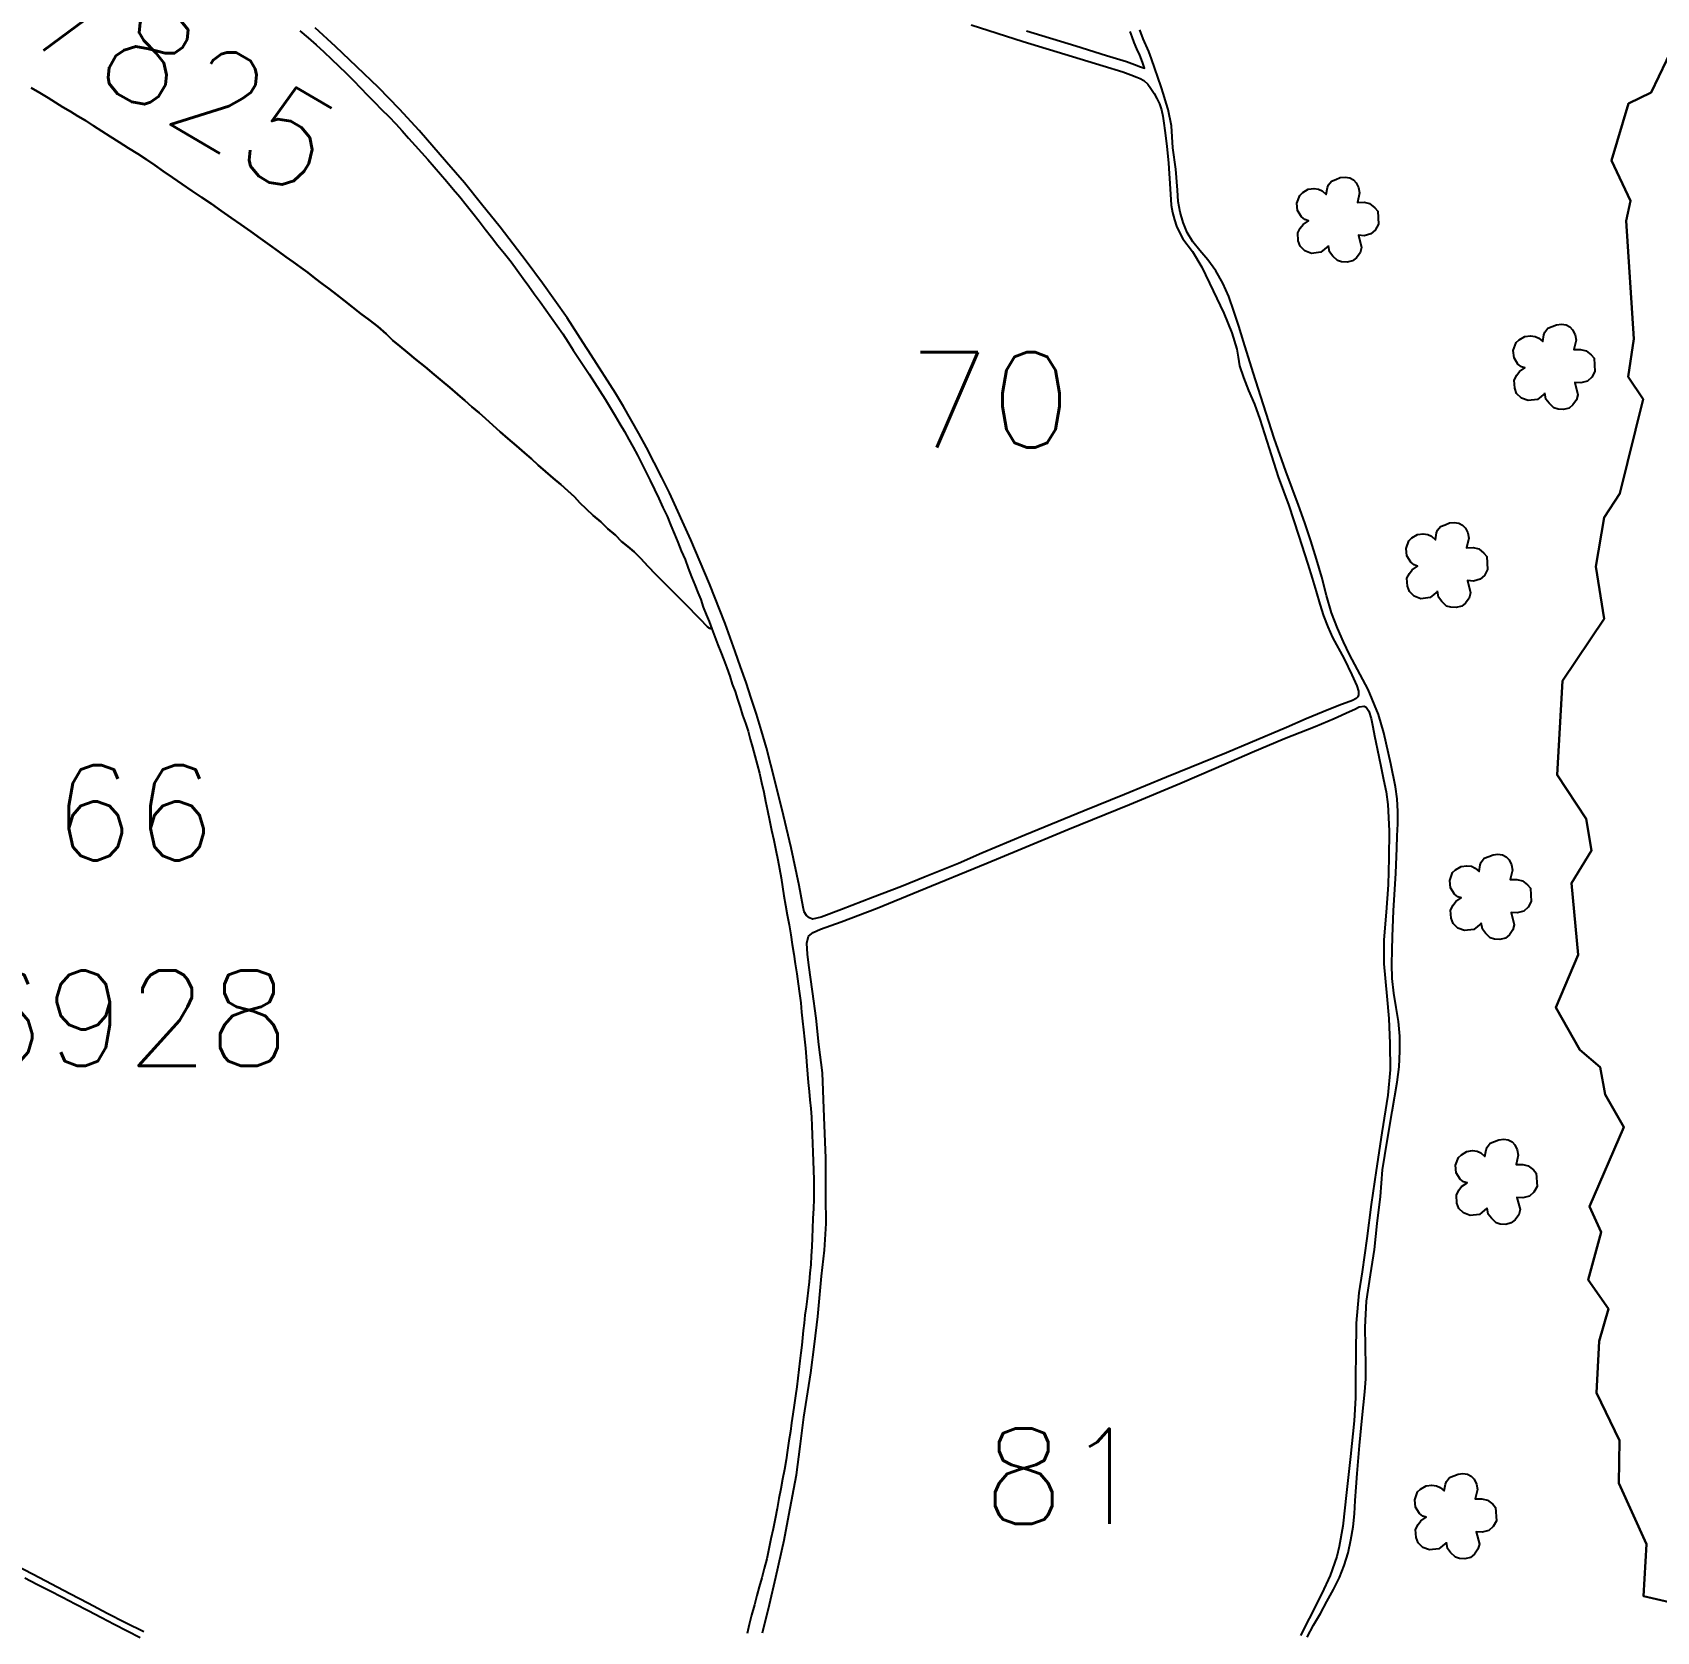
# Model space of a CAD drawing. Extents: x 739818 to 746118, y 7816232 to 7825142.
# Drawn here: x 743088 to 743752, y 7819654 to 7820307 of the extents above; entities that cross this region are included whole.
import ezdxf

# ---------------------------------------------------------------- set-up
doc = ezdxf.new("R2010")
doc.units = 0
doc.header["$MEASUREMENT"] = 0
doc.linetypes.add('CONTINUO', pattern=[0])
for name, color, linetype, lineweight in [('0114001148', 1, 'Continuous', 25), ('0114001148066', 5, 'Continuous', 25), ('0114001148068', 5, 'Continuous', 25), ('TEXTO_DIVERSOS', 7, 'Continuous', 5)]:
    doc.layers.add(name, color=color, linetype=linetype, lineweight=lineweight)
for name, color, linetype in [('0114001148070', 5, 'Continuous'), ('0114001148081', 5, 'Continuous'), ('_SIMBOLO ARVORE', 118, 'Continuous'), ('REDE_DE_LUZ', 6, 'Continuous'), ('RESERVA', 3, 'Continuous'), ('TEXTO_NUN_TAL', 7, 'Continuous')]:
    doc.layers.add(name, color=color, linetype=linetype)
doc.styles.add('Simplex', font='simplex.shx')

msp = doc.modelspace()

# ---------------------------------------------------------------- linework, layer by layer
at = {"layer": '0114001148', "linetype": 'ByBlock'}
msp.add_lwpolyline([(743764.64, 7819663.98), (743746.84, 7819668.04), (743748.12, 7819689.34), (743736.86, 7819714.32), (743737.1, 7819731.73), (743727.7, 7819751.27), (743728.77, 7819772.33), (743732.6, 7819785.6), (743724.28, 7819797.37), (743729.61, 7819816.86), (743724.86, 7819827.39), (743738.86, 7819859.81), (743731.2, 7819873.23), (743729.2, 7819884.36), (743720.9, 7819891.4), (743711, 7819908.76), (743720.21, 7819930.32), (743717.41, 7819959.56), (743725.63, 7819972.95), (743723.39, 7819985.87), (743711.6, 7820003.87), (743713.79, 7820042.27), (743730.83, 7820067.66), (743727.37, 7820089.12), (743730.85, 7820109.1), (743737.25, 7820118.98), (743746.81, 7820157.52), (743740.61, 7820166.58), (743742.98, 7820182.15), (743739.85, 7820230.34), (743741.62, 7820238.56), (743733.87, 7820255.12), (743740.83, 7820278.41), (743750.1, 7820282.89), (743759.48, 7820302.48)], dxfattribs=at)
at = {"layer": '0114001148066'}
for points in [[(743197.51, 7820308.14), (743200.87, 7820305.28), (743204.08, 7820302.41), (743207.23, 7820299.5), (743210.38, 7820296.55), (743213.46, 7820293.63), (743216.46, 7820290.74), (743219.44, 7820287.73), (743222.34, 7820284.73), (743225.16, 7820281.82), (743228, 7820278.88), (743230.92, 7820275.97), (743233.86, 7820273.03), (743236.69, 7820270.11), (743239.3, 7820267.17), (743241.97, 7820264.2), (743244.69, 7820261.26), (743247.26, 7820258.35), (743249.83, 7820255.44), (743252.44, 7820252.44), (743255, 7820249.48), (743257.54, 7820246.54), (743260.16, 7820243.36), (743262.86, 7820240.16), (743265.54, 7820236.9), (743268.18, 7820233.54), (743270.77, 7820230.21), (743273.27, 7820226.95), (743275.82, 7820223.67), (743278.44, 7820220.36), (743281.1, 7820217), (743283.82, 7820213.59), (743286.39, 7820210.19), (743288.81, 7820206.87), (743291.07, 7820203.76), (743293.31, 7820200.6), (743295.69, 7820197.34), (743298.03, 7820194.03), (743300.37, 7820190.75), (743302.69, 7820187.45), (743305, 7820184.18), (743307.15, 7820180.85), (743309.25, 7820177.54), (743311.46, 7820174.28), (743313.56, 7820171), (743315.72, 7820167.68), (743317.96, 7820164.3), (743320.15, 7820160.94), (743322.31, 7820157.53), (743324.43, 7820154.1), (743326.44, 7820150.7), (743328.34, 7820147.45), (743330.21, 7820144.25), (743332.02, 7820141.05), (743333.75, 7820137.91), (743335.51, 7820134.54), (743337.29, 7820131.11), (743338.99, 7820127.75), (743340.68, 7820124.3), (743342.51, 7820120.62), (743344.24, 7820116.93), (743345.94, 7820113.26), (743347.61, 7820109.61), (743349.17, 7820105.89), (743350.63, 7820102.33), (743352.02, 7820098.96), (743353.44, 7820095.48), (743354.97, 7820091.88), (743356.31, 7820088.35), (743357.69, 7820084.91), (743358.97, 7820081.59), (743360.24, 7820078.49), (743361.4, 7820075.52), (743362.46, 7820072.5), (743363.58, 7820069.5), (743364.81, 7820066.61), (743365.94, 7820063.53), (743364.78, 7820063.88), (743364.18, 7820064.37), (743363.41, 7820065.17), (743361.86, 7820066.83), (743359.27, 7820069.52), (743356.72, 7820072.16), (743354.24, 7820074.57), (743351.88, 7820076.96), (743349.15, 7820079.71), (743346.18, 7820082.72), (743342.99, 7820085.87), (743339.8, 7820089.15), (743336.84, 7820092.39), (743334.12, 7820095.04), (743331.53, 7820097.29), (743328.97, 7820099.32), (743326.49, 7820101.84), (743323.39, 7820104.42), (743320.51, 7820107.29), (743317.36, 7820109.89), (743314.61, 7820112.61), (743312.03, 7820115.12), (743309.77, 7820117.56), (743307.07, 7820120.07), (743304.26, 7820122.62), (743301.06, 7820125.26), (743297.87, 7820127.98), (743294.99, 7820130.54), (743292.18, 7820133.03), (743289.35, 7820135.49), (743286.08, 7820138.43), (743282.56, 7820141.37), (743279.4, 7820144.18), (743276.37, 7820146.86), (743273.36, 7820149.52), (743270.75, 7820151.94), (743267.81, 7820154.4), (743264.98, 7820156.95), (743261.91, 7820159.51), (743258.83, 7820162.22), (743255.69, 7820164.88), (743252.45, 7820167.6), (743248.68, 7820170.71), (743244.94, 7820173.67), (743241.45, 7820176.62), (743238.34, 7820179.19), (743235.56, 7820181.51), (743232.79, 7820184.27), (743229.31, 7820187.14), (743225.76, 7820189.92), (743222.26, 7820192.56), (743218.92, 7820195.22), (743215.66, 7820197.86), (743212.47, 7820200.3), (743209.43, 7820202.61), (743206.48, 7820204.8), (743203.58, 7820206.99), (743200.73, 7820209.22), (743197.85, 7820211.37), (743194.9, 7820213.54), (743191.78, 7820215.7), (743188.57, 7820217.96), (743185.14, 7820220.43), (743181.39, 7820223.12), (743177.39, 7820226), (743173.32, 7820228.87), (743169.35, 7820231.68), (743165.32, 7820234.49), (743161.39, 7820237.29), (743157.36, 7820239.88), (743153.34, 7820242.66), (743149.33, 7820245.41), (743145.41, 7820248.18), (743141.62, 7820250.71), (743138.11, 7820253.17), (743134.71, 7820255.43), (743131.16, 7820257.74), (743127.39, 7820260.13), (743123.61, 7820262.51), (743119.91, 7820264.83), (743116.49, 7820267.08), (743113.14, 7820269.25), (743109.79, 7820271.39), (743106.7, 7820273.19), (743103.7, 7820275.1), (743100.62, 7820276.9), (743097.59, 7820278.79), (743094.58, 7820280.71), (743091.15, 7820282.78), (743087.6, 7820284.81)], [(743087.6, 7820284.81), (743091.15, 7820282.78), (743094.58, 7820280.71), (743097.59, 7820278.79), (743100.62, 7820276.9), (743103.7, 7820275.1), (743106.7, 7820273.19), (743109.79, 7820271.39), (743113.14, 7820269.25), (743116.49, 7820267.08), (743119.91, 7820264.83), (743123.61, 7820262.51), (743127.39, 7820260.13), (743131.16, 7820257.74), (743134.71, 7820255.43), (743138.11, 7820253.17), (743141.62, 7820250.71), (743145.41, 7820248.18), (743149.33, 7820245.41), (743153.34, 7820242.66), (743157.36, 7820239.88), (743161.39, 7820237.29), (743165.32, 7820234.49), (743169.35, 7820231.68), (743173.32, 7820228.87), (743177.39, 7820226), (743181.39, 7820223.12), (743185.14, 7820220.43), (743188.57, 7820217.96), (743191.78, 7820215.7), (743194.9, 7820213.54), (743197.85, 7820211.37), (743200.73, 7820209.22), (743203.58, 7820206.99), (743206.48, 7820204.8), (743209.43, 7820202.61), (743212.47, 7820200.3), (743215.66, 7820197.86), (743218.92, 7820195.22), (743222.26, 7820192.56), (743225.76, 7820189.92), (743229.31, 7820187.14), (743232.79, 7820184.27), (743235.56, 7820181.51), (743238.34, 7820179.19), (743241.45, 7820176.62), (743244.94, 7820173.67), (743248.68, 7820170.71), (743252.45, 7820167.6), (743255.69, 7820164.88), (743258.83, 7820162.22), (743261.91, 7820159.51), (743264.98, 7820156.95), (743267.81, 7820154.4), (743270.75, 7820151.94), (743273.36, 7820149.52), (743276.37, 7820146.86), (743279.4, 7820144.18), (743282.56, 7820141.37), (743286.08, 7820138.43), (743289.35, 7820135.49), (743292.18, 7820133.03), (743294.99, 7820130.54), (743297.87, 7820127.98), (743301.06, 7820125.26), (743304.26, 7820122.62), (743307.07, 7820120.07), (743309.77, 7820117.56), (743312.03, 7820115.12), (743314.61, 7820112.61), (743317.36, 7820109.89), (743320.51, 7820107.29), (743323.39, 7820104.42), (743326.49, 7820101.84), (743328.97, 7820099.32), (743331.53, 7820097.29), (743334.12, 7820095.04), (743336.84, 7820092.39), (743339.8, 7820089.15), (743342.99, 7820085.87), (743346.18, 7820082.72), (743349.15, 7820079.71), (743351.88, 7820076.96), (743354.24, 7820074.57), (743356.72, 7820072.16), (743359.27, 7820069.52), (743361.86, 7820066.83), (743363.41, 7820065.17), (743364.18, 7820064.37), (743364.78, 7820063.88), (743365.94, 7820063.53), (743367.2, 7820060.36), (743368.39, 7820057.06), (743369.63, 7820054.03), (743370.84, 7820050.98), (743372.07, 7820047.58), (743373.23, 7820044.22), (743374.31, 7820041), (743375.48, 7820037.94), (743376.5, 7820034.78), (743377.57, 7820031.52), (743378.54, 7820028.28), (743379.69, 7820025), (743380.76, 7820021.71), (743381.64, 7820018.5), (743382.55, 7820015.17), (743383.5, 7820011.69), (743384.49, 7820008.19), (743385.39, 7820004.54), (743386.23, 7820000.71), (743387.15, 7819996.86), (743387.9, 7819993.09), (743388.68, 7819989.3), (743389.51, 7819985.35), (743390.4, 7819981.24), (743391.3, 7819977.16), (743392.13, 7819973.1), (743392.92, 7819969.17), (743393.61, 7819965.48), (743394.24, 7819961.83), (743394.79, 7819958.16), (743395.42, 7819954.44), (743396.12, 7819950.57), (743396.8, 7819946.65), (743397.51, 7819942.57), (743398.18, 7819938.54), (743398.81, 7819934.56), (743399.45, 7819930.6), (743400.05, 7819926.6), (743400.71, 7819922.5), (743401.28, 7819918.46), (743401.78, 7819914.51), (743402.28, 7819910.63), (743402.65, 7819906.86), (743403.05, 7819903.22), (743403.47, 7819899.61), (743403.86, 7819895.83), (743404.25, 7819892.13), (743404.51, 7819888.56), (743404.78, 7819884.96), (743405.06, 7819881.51), (743405.35, 7819878.06), (743405.69, 7819874.48), (743406.05, 7819871), (743406.39, 7819867.43), (743406.66, 7819863.91), (743406.86, 7819860.37), (743407, 7819856.75), (743407.09, 7819853.15), (743407.21, 7819849.57), (743407.35, 7819845.97), (743407.46, 7819842.2), (743407.64, 7819838.37), (743407.61, 7819834.38), (743407.64, 7819830.44), (743407.52, 7819826.55), (743407.28, 7819822.55), (743407.1, 7819818.47), (743406.94, 7819814.56), (743406.78, 7819810.91), (743406.56, 7819807.3), (743406.37, 7819803.65), (743406.07, 7819800.09), (743405.7, 7819796.67), (743405.28, 7819793.2), (743404.86, 7819789.72), (743404.45, 7819786.33), (743404.03, 7819782.93), (743403.66, 7819779.66), (743403.33, 7819776.65), (743403.01, 7819773.69), (743402.72, 7819770.67), (743402.3, 7819767.58), (743401.94, 7819764.3), (743401.53, 7819760.77), (743401.12, 7819757.28), (743400.63, 7819753.64), (743400.15, 7819749.94), (743399.62, 7819746.22), (743399.06, 7819742.51), (743398.57, 7819738.94), (743398.06, 7819735.39), (743397.45, 7819731.62), (743396.86, 7819727.73), (743396.27, 7819723.8), (743395.59, 7819719.86), (743394.87, 7819715.94), (743394.14, 7819712.04), (743393.38, 7819708.03), (743392.62, 7819703.89), (743391.82, 7819699.75), (743391.05, 7819695.65), (743390.12, 7819691.6), (743389.25, 7819687.47), (743388.36, 7819683.42), (743387.4, 7819679.47), (743386.36, 7819675.56), (743385.3, 7819671.86), (743384.34, 7819668.39), (743383.35, 7819664.49), (743382.21, 7819660.39), (743381.24, 7819656.5), (743380.34, 7819652.86)], [(743133.71, 7819653.45), (743126.19, 7819657.18), (743118.74, 7819661), (743111.04, 7819665.15), (743103.38, 7819669.11), (743095.89, 7819672.96), (743088.39, 7819676.93), (743077.06, 7819682.87)]]:
    msp.add_lwpolyline(points, dxfattribs=at)
at = {"layer": '0114001148068'}
msp.add_lwpolyline([(743085.01, 7819675.6), (743089.99, 7819673.06), (743095.13, 7819670.41), (743100.36, 7819667.72), (743105.64, 7819664.98), (743110.97, 7819662.17), (743116.35, 7819659.38), (743121.57, 7819656.68), (743126.8, 7819653.96), (743132.14, 7819651.22)], dxfattribs=at)
at = {"layer": '0114001148070', "linetype": 'ByBlock'}
msp.add_lwpolyline([(743471.92, 7820310.48), (743493.26, 7820303.76), (743513.41, 7820297.62), (743526.01, 7820293.72), (743534, 7820291.29), (743537.29, 7820290.07), (743539.7, 7820289.2), (743541.12, 7820288.65), (743542.65, 7820287.75), (743544.17, 7820286.31), (743545.47, 7820284.51), (743546.76, 7820282.5), (743547.95, 7820280.44), (743549.04, 7820278.28), (743549.85, 7820275.82), (743550.37, 7820273.21), (743550.78, 7820270.32), (743551.15, 7820267.3), (743551.93, 7820260.93), (743552.65, 7820253.92), (743553.38, 7820243.44), (743553.77, 7820236.83), (743554.24, 7820233.78), (743555.06, 7820230.86), (743556, 7820228.29), (743557.13, 7820225.65), (743558.49, 7820222.99), (743562.44, 7820217.82), (743566.35, 7820211.41), (743570.89, 7820201.84), (743575.31, 7820192.66), (743578.54, 7820184.61), (743580.64, 7820177.93), (743581.15, 7820174.68), (743581.77, 7820171.09), (743583.3, 7820166.41), (743585.41, 7820161.08), (743587.79, 7820155.42), (743589.96, 7820149.37), (743593.88, 7820137.37), (743597.56, 7820125.68), (743601.85, 7820114.01), (743605.89, 7820101.84), (743609.61, 7820090), (743611.37, 7820084.3), (743612.99, 7820078.85), (743614.49, 7820073.69), (743616.08, 7820068.87), (743617.78, 7820064.44), (743619.76, 7820060.11), (743624.46, 7820051.3), (743627.58, 7820044.79), (743629.74, 7820040.27), (743630.39, 7820038.04), (743630.32, 7820036.6), (743630.03, 7820035.77), (743629.41, 7820035.05), (743627.86, 7820034.23), (743622.28, 7820032.23), (743615.95, 7820029.72), (743609, 7820026.73), (743600.98, 7820023.25), (743586.11, 7820017.05), (743576.35, 7820012.95), (743551.91, 7820002.89), (743534.7, 7819995.82), (743518.14, 7819989.2), (743493.87, 7819979.23), (743476.3, 7819971.82), (743466.81, 7819967.64), (743453.17, 7819962.21), (743443.45, 7819958.29), (743431.58, 7819953.76), (743418.99, 7819948.84), (743410.64, 7819945.68), (743407.15, 7819944.95), (743405.85, 7819945.4), (743404.61, 7819946.38), (743403.75, 7819947.95), (743403.34, 7819949.83), (743401.6, 7819958.6), (743398.42, 7819974.11), (743395.18, 7819987.32), (743391.9, 7820001.01), (743388.29, 7820014.97), (743386.29, 7820021.91), (743384.23, 7820028.69), (743382.08, 7820035.21), (743379.94, 7820041.67), (743377.69, 7820048.1), (743375.47, 7820054.36), (743371.44, 7820065.76), (743364.99, 7820081.93), (743357.41, 7820099.96), (743348.68, 7820119.18), (743345.55, 7820125.46), (743342.42, 7820131.66), (743339.25, 7820137.67), (743336.08, 7820143.44), (743329.77, 7820154.48), (743326.52, 7820159.88), (743316.59, 7820175.47), (743313.28, 7820180.57), (743306.75, 7820190.68), (743296.66, 7820204.97), (743289.95, 7820213.88), (743279.32, 7820227.79), (743271.82, 7820237.19), (743264.77, 7820245.88), (743257.47, 7820254.41), (743246.24, 7820267.31), (743238.29, 7820276.07), (743229.61, 7820284.88), (743220.8, 7820293.39), (743212.09, 7820301.71), (743203.78, 7820309.28)], dxfattribs=at)
at = {"layer": '0114001148081', "linetype": 'ByBlock'}
for points in [[(743450.38, 7819956.28), (743478.45, 7819967.81), (743491.19, 7819973.07), (743511.48, 7819981.49), (743536.69, 7819991.73), (743557.36, 7820000.39), (743572.21, 7820006.79), (743586.86, 7820013.17), (743600.17, 7820018.81), (743612.62, 7820023.68), (743620.42, 7820026.96), (743626.64, 7820029.78), (743628.87, 7820030.71), (743630.62, 7820031.64), (743632.72, 7820031.99), (743633.55, 7820031.59), (743634.62, 7820029.93), (743635.5, 7820026.98), (743636.16, 7820023.55), (743636.86, 7820019.87), (743638.61, 7820011.43), (743639.61, 7820006.76), (743640.63, 7820001.96), (743641.62, 7819997), (743642.37, 7819991.83), (743642.87, 7819981.03), (743642.71, 7819969.87), (743642.49, 7819958.91), (743641.62, 7819947.75), (743640.74, 7819936.5), (743640.68, 7819926.57), (743641.94, 7819913.35), (743642.73, 7819904.26), (743643.21, 7819893.99), (743643.34, 7819883.35), (743642.34, 7819872.96), (743639.85, 7819857.58), (743637.55, 7819842.09), (743635.56, 7819828.17), (743633.72, 7819814.27), (743631.82, 7819800.65), (743630.5, 7819792.08), (743629.47, 7819779.66), (743629.27, 7819766.74), (743629.1, 7819758.36), (743629.16, 7819749.15), (743628.59, 7819739.72), (743627.03, 7819725.18), (743625.47, 7819710.44), (743623.94, 7819696.77), (743622.43, 7819688.39), (743621.45, 7819684.34), (743618.82, 7819676.53), (743615.4, 7819669.16), (743610.14, 7819658.9), (743606.59, 7819652.08)], [(743386.71, 7819653.12), (743389.56, 7819664.74), (743392.11, 7819675.91), (743395.48, 7819691), (743397.43, 7819701.26), (743400.53, 7819717.72), (743402.09, 7819729.35), (743403.56, 7819741.24), (743406.47, 7819759.42), (743407.98, 7819771.19), (743409.32, 7819782.37), (743410.81, 7819798.95), (743411.98, 7819809.52), (743412.74, 7819820.47), (743412.59, 7819831.33), (743412.51, 7819847.23), (743411.84, 7819863.94), (743411.23, 7819882.03), (743409.73, 7819893.65), (743408.58, 7819904.38), (743407.05, 7819915.3), (743405.55, 7819926.05), (743405.02, 7819930.62), (743404.78, 7819935.08), (743405.42, 7819937.95), (743407.38, 7819939.37), (743410.41, 7819940.84), (743418.8, 7819943.8), (743433.6, 7819949.41), (743450.38, 7819956.28)]]:
    msp.add_lwpolyline(points, dxfattribs=at)
at = {"layer": '_SIMBOLO ARVORE', "linetype": 'CONTINUO'}
for points in [[(743618.02, 7820220.06, 0), (743615.02, 7820217.54, 0), (743611.2, 7820217.1, 0), (743608.48, 7820218.15, 0), (743606.54, 7820220.05, 0), (743605.75, 7820222.23, 0), (743605.53, 7820225.44, 0), (743606.57, 7820227.46, 0), (743607.67, 7820228.96, 0), (743609.87, 7820230.46, 0), (743608.47, 7820230.9, 0), (743607.09, 7820232.04, 0), (743605.47, 7820234.6, 0), (743605.17, 7820237.64, 0), (743606.35, 7820240.82, 0), (743607.58, 7820241.95, 0), (743609.82, 7820243.32, 0), (743612.18, 7820243.64, 0), (743614.06, 7820243.37, 0), (743615.55, 7820242.68, 0), (743617.18, 7820241.22, 0), (743617.67, 7820244.01, 0), (743618.09, 7820245.12, 0), (743619.3, 7820246.66, 0), (743621.12, 7820247.33, 0), (743622.89, 7820248.12, 0), (743624.88, 7820248.3, 0), (743626.77, 7820248.03, 0), (743628.3, 7820247.22, 0), (743629.44, 7820245.99, 0), (743630.43, 7820244.03, 0), (743630.82, 7820241.84, 0), (743629.92, 7820237.94, 0), (743632.65, 7820237.99, 0), (743634.91, 7820237.44, 0), (743637.04, 7820235.76, 0), (743638.22, 7820234.41, 0), (743638.54, 7820229.04, 0), (743637.22, 7820226.64, 0), (743635.47, 7820225.04, 0), (743632.72, 7820224.3, 0), (743630.31, 7820224.52, 0), (743631.6, 7820219.5, 0), (743631.01, 7820217.37, 0), (743629.56, 7820215.33, 0), (743627.96, 7820214.06, 0), (743625.7, 7820213.5, 0), (743623.45, 7820213.64, 0), (743621.76, 7820214.12, 0), (743619.83, 7820216.01, 0), (743618.52, 7820217.72, 0), (743618.12, 7820220.32, 0)], [(743706.51, 7820159.87, 0), (743703.51, 7820157.34, 0), (743699.69, 7820156.9, 0), (743696.96, 7820157.96, 0), (743695.03, 7820159.86, 0), (743694.24, 7820162.03, 0), (743694.02, 7820165.24, 0), (743695.06, 7820167.27, 0), (743696.16, 7820168.77, 0), (743698.36, 7820170.26, 0), (743696.96, 7820170.71, 0), (743695.58, 7820171.85, 0), (743693.96, 7820174.41, 0), (743693.66, 7820177.45, 0), (743694.83, 7820180.62, 0), (743696.07, 7820181.76, 0), (743698.31, 7820183.13, 0), (743700.66, 7820183.45, 0), (743702.55, 7820183.18, 0), (743704.04, 7820182.49, 0), (743705.67, 7820181.03, 0), (743706.16, 7820183.82, 0), (743706.57, 7820184.93, 0), (743707.79, 7820186.47, 0), (743709.61, 7820187.14, 0), (743711.38, 7820187.92, 0), (743713.37, 7820188.11, 0), (743715.26, 7820187.84, 0), (743716.79, 7820187.03, 0), (743717.93, 7820185.8, 0), (743718.92, 7820183.83, 0), (743719.31, 7820181.65, 0), (743718.41, 7820177.75, 0), (743721.14, 7820177.79, 0), (743723.4, 7820177.25, 0), (743725.52, 7820175.56, 0), (743726.71, 7820174.21, 0), (743727.03, 7820168.85, 0), (743725.71, 7820166.44, 0), (743723.96, 7820164.84, 0), (743721.21, 7820164.11, 0), (743718.8, 7820164.32, 0), (743720.09, 7820159.31, 0), (743719.5, 7820157.18, 0), (743718.05, 7820155.14, 0), (743716.45, 7820153.87, 0), (743714.19, 7820153.31, 0), (743711.94, 7820153.44, 0), (743710.25, 7820153.92, 0), (743708.32, 7820155.82, 0), (743707.01, 7820157.53, 0), (743706.61, 7820160.13, 0)], [(743662.64, 7820078.87, 0), (743659.63, 7820076.34, 0), (743655.81, 7820075.9, 0), (743653.09, 7820076.96, 0), (743651.16, 7820078.86, 0), (743650.36, 7820081.03, 0), (743650.15, 7820084.24, 0), (743651.19, 7820086.27, 0), (743652.29, 7820087.77, 0), (743654.49, 7820089.26, 0), (743653.09, 7820089.71, 0), (743651.71, 7820090.85, 0), (743650.08, 7820093.41, 0), (743649.79, 7820096.45, 0), (743650.96, 7820099.62, 0), (743652.19, 7820100.76, 0), (743654.44, 7820102.13, 0), (743656.79, 7820102.45, 0), (743658.68, 7820102.18, 0), (743660.16, 7820101.49, 0), (743661.8, 7820100.03, 0), (743662.29, 7820102.82, 0), (743662.7, 7820103.93, 0), (743663.92, 7820105.47, 0), (743665.74, 7820106.14, 0), (743667.51, 7820106.92, 0), (743669.5, 7820107.11, 0), (743671.38, 7820106.84, 0), (743672.92, 7820106.03, 0), (743674.05, 7820104.8, 0), (743675.05, 7820102.83, 0), (743675.44, 7820100.65, 0), (743674.53, 7820096.75, 0), (743677.26, 7820096.79, 0), (743679.52, 7820096.25, 0), (743681.65, 7820094.56, 0), (743682.83, 7820093.21, 0), (743683.15, 7820087.85, 0), (743681.84, 7820085.44, 0), (743680.09, 7820083.84, 0), (743677.34, 7820083.11, 0), (743674.93, 7820083.32, 0), (743676.21, 7820078.31, 0), (743675.62, 7820076.18, 0), (743674.17, 7820074.14, 0), (743672.58, 7820072.87, 0), (743670.31, 7820072.31, 0), (743668.07, 7820072.44, 0), (743666.38, 7820072.92, 0), (743664.45, 7820074.82, 0), (743663.14, 7820076.53, 0), (743662.73, 7820079.13, 0)], [(743680.5, 7819943.18, 0), (743677.49, 7819940.65, 0), (743673.67, 7819940.21, 0), (743670.95, 7819941.27, 0), (743669.02, 7819943.17, 0), (743668.22, 7819945.34, 0), (743668.01, 7819948.55, 0), (743669.05, 7819950.58, 0), (743670.15, 7819952.08, 0), (743672.35, 7819953.57, 0), (743670.95, 7819954.02, 0), (743669.57, 7819955.16, 0), (743667.94, 7819957.71, 0), (743667.65, 7819960.76, 0), (743668.82, 7819963.93, 0), (743670.05, 7819965.07, 0), (743672.3, 7819966.44, 0), (743674.65, 7819966.75, 0), (743676.54, 7819966.49, 0), (743678.02, 7819965.8, 0), (743679.66, 7819964.34, 0), (743680.15, 7819967.12, 0), (743680.56, 7819968.24, 0), (743681.78, 7819969.78, 0), (743683.6, 7819970.45, 0), (743685.37, 7819971.23, 0), (743687.36, 7819971.41, 0), (743689.24, 7819971.15, 0), (743690.78, 7819970.34, 0), (743691.91, 7819969.11, 0), (743692.91, 7819967.14, 0), (743693.3, 7819964.96, 0), (743692.39, 7819961.06, 0), (743695.12, 7819961.1, 0), (743697.38, 7819960.56, 0), (743699.51, 7819958.87, 0), (743700.69, 7819957.52, 0), (743701.01, 7819952.15, 0), (743699.7, 7819949.75, 0), (743697.95, 7819948.15, 0), (743695.2, 7819947.42, 0), (743692.79, 7819947.63, 0), (743694.07, 7819942.62, 0), (743693.48, 7819940.48, 0), (743692.04, 7819938.44, 0), (743690.44, 7819937.17, 0), (743688.17, 7819936.62, 0), (743685.93, 7819936.75, 0), (743684.24, 7819937.23, 0), (743682.31, 7819939.13, 0), (743681, 7819940.84, 0), (743680.59, 7819943.43, 0)], [(743682.88, 7819826.67, 0), (743679.87, 7819824.15, 0), (743676.05, 7819823.71, 0), (743673.33, 7819824.77, 0), (743671.4, 7819826.66, 0), (743670.6, 7819828.84, 0), (743670.39, 7819832.05, 0), (743671.43, 7819834.08, 0), (743672.53, 7819835.58, 0), (743674.73, 7819837.07, 0), (743673.33, 7819837.51, 0), (743671.95, 7819838.65, 0), (743670.32, 7819841.21, 0), (743670.03, 7819844.26, 0), (743671.2, 7819847.43, 0), (743672.43, 7819848.56, 0), (743674.68, 7819849.94, 0), (743677.03, 7819850.25, 0), (743678.92, 7819849.98, 0), (743680.4, 7819849.29, 0), (743682.04, 7819847.84, 0), (743682.53, 7819850.62, 0), (743682.94, 7819851.73, 0), (743684.16, 7819853.28, 0), (743685.98, 7819853.94, 0), (743687.75, 7819854.73, 0), (743689.74, 7819854.91, 0), (743691.62, 7819854.64, 0), (743693.16, 7819853.83, 0), (743694.29, 7819852.6, 0), (743695.29, 7819850.64, 0), (743695.68, 7819848.45, 0), (743694.77, 7819844.55, 0), (743697.5, 7819844.6, 0), (743699.76, 7819844.05, 0), (743701.89, 7819842.37, 0), (743703.07, 7819841.02, 0), (743703.39, 7819835.65, 0), (743702.08, 7819833.25, 0), (743700.33, 7819831.65, 0), (743697.58, 7819830.91, 0), (743695.17, 7819831.13, 0), (743696.45, 7819826.12, 0), (743695.86, 7819823.98, 0), (743694.41, 7819821.94, 0), (743692.82, 7819820.67, 0), (743690.55, 7819820.11, 0), (743688.31, 7819820.25, 0), (743686.62, 7819820.73, 0), (743684.69, 7819822.62, 0), (743683.38, 7819824.34, 0), (743682.97, 7819826.93, 0)], [(743666.23, 7819689.96, 0), (743663.22, 7819687.44, 0), (743659.4, 7819686.99, 0), (743656.68, 7819688.05, 0), (743654.75, 7819689.95, 0), (743653.95, 7819692.12, 0), (743653.73, 7819695.34, 0), (743654.77, 7819697.36, 0), (743655.87, 7819698.86, 0), (743658.07, 7819700.35, 0), (743656.67, 7819700.8, 0), (743655.29, 7819701.94, 0), (743653.67, 7819704.5, 0), (743653.38, 7819707.54, 0), (743654.55, 7819710.71, 0), (743655.78, 7819711.85, 0), (743658.02, 7819713.22, 0), (743660.38, 7819713.54, 0), (743662.26, 7819713.27, 0), (743663.75, 7819712.58, 0), (743665.38, 7819711.12, 0), (743665.87, 7819713.91, 0), (743666.29, 7819715.02, 0), (743667.51, 7819716.56, 0), (743669.32, 7819717.23, 0), (743671.09, 7819718.02, 0), (743673.09, 7819718.2, 0), (743674.97, 7819717.93, 0), (743676.5, 7819717.12, 0), (743677.64, 7819715.89, 0), (743678.63, 7819713.93, 0), (743679.02, 7819711.74, 0), (743678.12, 7819707.84, 0), (743680.85, 7819707.88, 0), (743683.11, 7819707.34, 0), (743685.24, 7819705.65, 0), (743686.42, 7819704.3, 0), (743686.74, 7819698.94, 0), (743685.42, 7819696.54, 0), (743683.67, 7819694.94, 0), (743680.92, 7819694.2, 0), (743678.51, 7819694.41, 0), (743679.8, 7819689.4, 0), (743679.21, 7819687.27, 0), (743677.76, 7819685.23, 0), (743676.17, 7819683.96, 0), (743673.9, 7819683.4, 0), (743671.65, 7819683.54, 0), (743669.97, 7819684.01, 0), (743668.04, 7819685.91, 0), (743666.72, 7819687.62, 0), (743666.32, 7819690.22, 0)]]:
    msp.add_polyline3d(points, dxfattribs=at)
at = {"layer": 'REDE_DE_LUZ'}
msp.add_lwpolyline([(743494.6, 7820308.06), (743514.73, 7820301.93), (743527.33, 7820298.02), (743535.44, 7820295.56), (743538.83, 7820294.3), (743541.27, 7820293.42), (743542.88, 7820292.8), (743542.02, 7820295.33), (743540.94, 7820298.09), (743539.76, 7820300.73), (743538.58, 7820303.37), (743537.78, 7820305.62), (743536.97, 7820307.88)], dxfattribs=at)
at = {"layer": 'RESERVA'}
for points in [[(743609.36, 7819651.39), (743611.93, 7819656.2), (743614.77, 7819660.98), (743617.48, 7819665.89), (743620.11, 7819670.76), (743622.55, 7819675.68), (743624.51, 7819680.67), (743626.09, 7819685.81), (743627.26, 7819691.18), (743628.17, 7819696.48), (743628.7, 7819701.8), (743629.04, 7819707.26), (743629.36, 7819712.72), (743629.79, 7819718.27), (743630.8, 7819729.64), (743631.93, 7819740.95), (743632.97, 7819751.65), (743633.38, 7819756.94), (743633.42, 7819762.2), (743633.14, 7819778.07), (743633.6, 7819788.76), (743635.26, 7819799.42), (743636.9, 7819809.83), (743638.04, 7819820.47), (743639.34, 7819831.44), (743640.24, 7819842.44), (743642.13, 7819854.11), (743644.18, 7819866.23), (743646.18, 7819878.27), (743646.93, 7819884.54), (743647.32, 7819890.88), (743647.22, 7819897.06), (743646.72, 7819903.01), (743645.79, 7819908.76), (743644.76, 7819914.63), (743644.17, 7819920.59), (743644.01, 7819926.53), (743644.09, 7819932.28), (743644.24, 7819937.8), (743644.74, 7819948.36), (743645.59, 7819963.67), (743646.02, 7819973.9), (743646.2, 7819978.91), (743646.38, 7819983.88), (743646.45, 7819988.94), (743646.2, 7819994.02), (743645.47, 7819999), (743643.55, 7820008.39), (743641.66, 7820016.8), (743640.66, 7820021.03), (743638.55, 7820028.54), (743634.28, 7820038.73), (743626.72, 7820053.15), (743624.26, 7820058.26), (743621.73, 7820063.88), (743619.37, 7820070.17), (743617.34, 7820077.27), (743615.32, 7820084.65), (743613.17, 7820092.11), (743610.82, 7820099.55), (743608.39, 7820106.88), (743605.87, 7820114.1), (743603.27, 7820121.17), (743600.68, 7820128.07), (743595.92, 7820141.55), (743591.49, 7820155.16), (743587.32, 7820168.46), (743583.35, 7820181.13), (743581.43, 7820187.36), (743579.43, 7820193.53), (743577.33, 7820199.51), (743574.87, 7820204.98), (743572.03, 7820210), (743568.82, 7820214.41), (743565.5, 7820218.24), (743562.59, 7820221.84), (743560.29, 7820225.68), (743558.64, 7820229.79), (743557.41, 7820233.98), (743556.64, 7820238.32), (743556.35, 7820242.9), (743555.72, 7820251.52), (743554.51, 7820260.22), (743553.88, 7820269.21), (743552.47, 7820275.89), (743551.7, 7820278.54), (743551.7, 7820278.54), (743550.61, 7820282.17), (743549.71, 7820285.15), (743545.78, 7820296.7), (743544.63, 7820299.64), (743542.3, 7820304.86), (743540.99, 7820308.52)], [(743759.48, 7820302.48), (743750.1, 7820282.89), (743740.83, 7820278.41), (743733.87, 7820255.12), (743741.62, 7820238.56), (743739.85, 7820230.34), (743742.98, 7820182.15), (743740.61, 7820166.58), (743746.81, 7820157.52), (743737.25, 7820118.98), (743730.85, 7820109.1), (743727.37, 7820089.12), (743730.83, 7820067.66), (743713.79, 7820042.27), (743711.6, 7820003.87), (743723.39, 7819985.87), (743725.63, 7819972.95), (743717.41, 7819959.56), (743720.21, 7819930.32), (743711, 7819908.76), (743720.9, 7819891.4), (743729.2, 7819884.36), (743731.2, 7819873.23), (743738.86, 7819859.81), (743724.86, 7819827.39), (743729.61, 7819816.86), (743724.28, 7819797.37), (743732.6, 7819785.6), (743728.77, 7819772.33), (743727.7, 7819751.27), (743737.1, 7819731.73), (743736.86, 7819714.32), (743748.12, 7819689.34), (743746.84, 7819668.04), (743764.64, 7819663.98)]]:
    msp.add_lwpolyline(points, dxfattribs=at)

# ---------------------------------------------------------------- texts
at = {"layer": 'TEXTO_DIVERSOS', "linetype": 'Continuous', "style": 'Simplex'}
msp.add_text('7825', height=39, rotation=329.69668, dxfattribs=at).set_placement((743082.54, 7820306.01))
msp.add_text('6928', height=39, dxfattribs=at).set_placement((743059.65, 7819884.95))
at = {"layer": 'TEXTO_NUN_TAL', "linetype": 'Continuous', "style": 'Simplex'}
for s, p in [('70', (743446.29, 7820137.72)), ('66', (743096.28, 7819968.9)), ('81', (743476.73, 7819697.62))]:
    msp.add_text(s, height=39, dxfattribs=at).set_placement(p)

doc.saveas('drawing.dxf')
